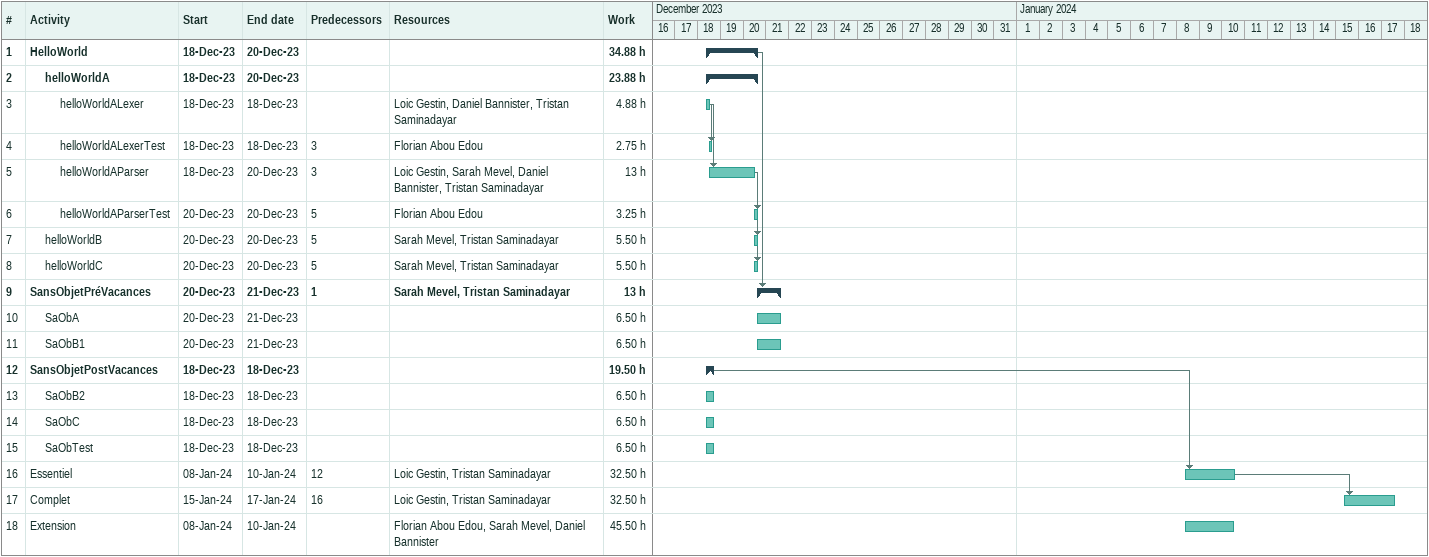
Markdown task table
| ID | Level | Task | Start | Finish | Predecessors | Resources | Work (h) |
|---|---|---|---|---|---|---|---|
| 1 | 1 | **HelloWorld** | 2023-12-18 | 2023-12-20 |  |  | 34.88 |
| 2 | 2 | **helloWorldA** | 2023-12-18 | 2023-12-20 |  |  | 23.88 |
| 3 | 3 | helloWorldALexer | 2023-12-18 | 2023-12-18 |  | Loic Gestin, Daniel Bannister, Tristan Saminadayar | 4.88 |
| 4 | 3 | helloWorldALexerTest | 2023-12-18 | 2023-12-18 | 3 | Florian Abou Edou | 2.75 |
| 5 | 3 | helloWorldAParser | 2023-12-18 | 2023-12-20 | 3 | Loic Gestin, Sarah Mevel, Daniel Bannister, Tristan Saminadayar | 13 |
| 6 | 3 | helloWorldAParserTest | 2023-12-20 | 2023-12-20 | 5 | Florian Abou Edou | 3.25 |
| 7 | 2 | helloWorldB | 2023-12-20 | 2023-12-20 | 5 | Sarah Mevel, Tristan Saminadayar | 5.50 |
| 8 | 2 | helloWorldC | 2023-12-20 | 2023-12-20 | 5 | Sarah Mevel, Tristan Saminadayar | 5.50 |
| 9 | 1 | **SansObjetPréVacances** | 2023-12-20 | 2023-12-21 | 1 | Sarah Mevel, Tristan Saminadayar | 13 |
| 10 | 2 | SaObA | 2023-12-20 | 2023-12-21 |  |  | 6.50 |
| 11 | 2 | SaObB1 | 2023-12-20 | 2023-12-21 |  |  | 6.50 |
| 12 | 1 | **SansObjetPostVacances** | 2023-12-18 | 2023-12-18 |  |  | 19.50 |
| 13 | 2 | SaObB2 | 2023-12-18 | 2023-12-18 |  |  | 6.50 |
| 14 | 2 | SaObC | 2023-12-18 | 2023-12-18 |  |  | 6.50 |
| 15 | 2 | SaObTest | 2023-12-18 | 2023-12-18 |  |  | 6.50 |
| 16 | 1 | Essentiel | 2024-01-08 | 2024-01-10 | 12 | Loic Gestin, Tristan Saminadayar | 32.50 |
| 17 | 1 | Complet | 2024-01-15 | 2024-01-17 | 16 | Loic Gestin, Tristan Saminadayar | 32.50 |
| 18 | 1 | Extension | 2024-01-08 | 2024-01-10 |  | Florian Abou Edou, Sarah Mevel, Daniel Bannister | 45.50 |
